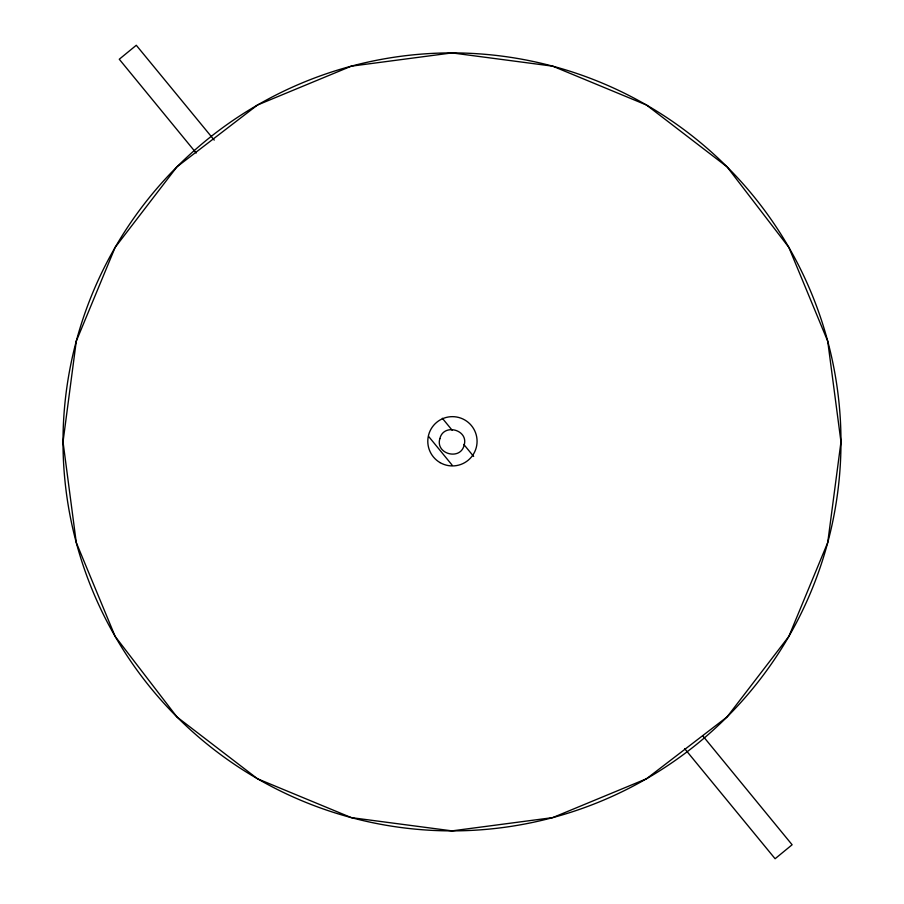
<?xml version="1.0" encoding="UTF-8"?>
<svg xmlns="http://www.w3.org/2000/svg" width="904" height="904" viewBox="0 0 904 904"><rect width="100%" height="100%" fill="white"/><g stroke="black" fill="none" stroke-linecap="round" stroke-linejoin="round"><path stroke-width="1.36" d="M214.225 140.097L136.289 45.268L119.271 59.235L196.202 153.047M442.338 418.258L452.181 430.259M463.808 444.44L473.651 456.43M702.657 735.686L792.119 844.765L775.101 858.732L684.633 748.625M428.79 436.655L452.045 465.018M76.275 341.215L63.02 441.898L76.275 542.569L115.136 636.382L176.947 716.951L257.504 778.762L351.328 817.623L452 830.878L552.672 817.623L646.496 778.762L727.053 716.951L788.864 636.382L827.725 542.569L840.98 441.898L827.725 341.215L788.864 247.402L727.053 166.844L646.496 105.022L552.672 66.161L452 52.907L351.328 66.161L257.504 105.022L176.947 166.844L115.136 247.402L76.275 341.215M439.864 438.643C435.095 454.079 460.554 460.893 464.136 445.152C468.905 429.716 443.446 422.902 439.864 438.643M257.504 778.762A388.98 388.98 0 0 0 840.98 441.898A388.98 388.98 0 0 0 257.504 105.022A388.98 388.98 0 0 0 257.504 778.762M440.09 462.622A24.645 24.645 0 0 0 477.075 441.31A24.645 24.645 0 0 0 440.124 419.942A24.645 24.645 0 0 0 440.09 462.622"/></g></svg>
